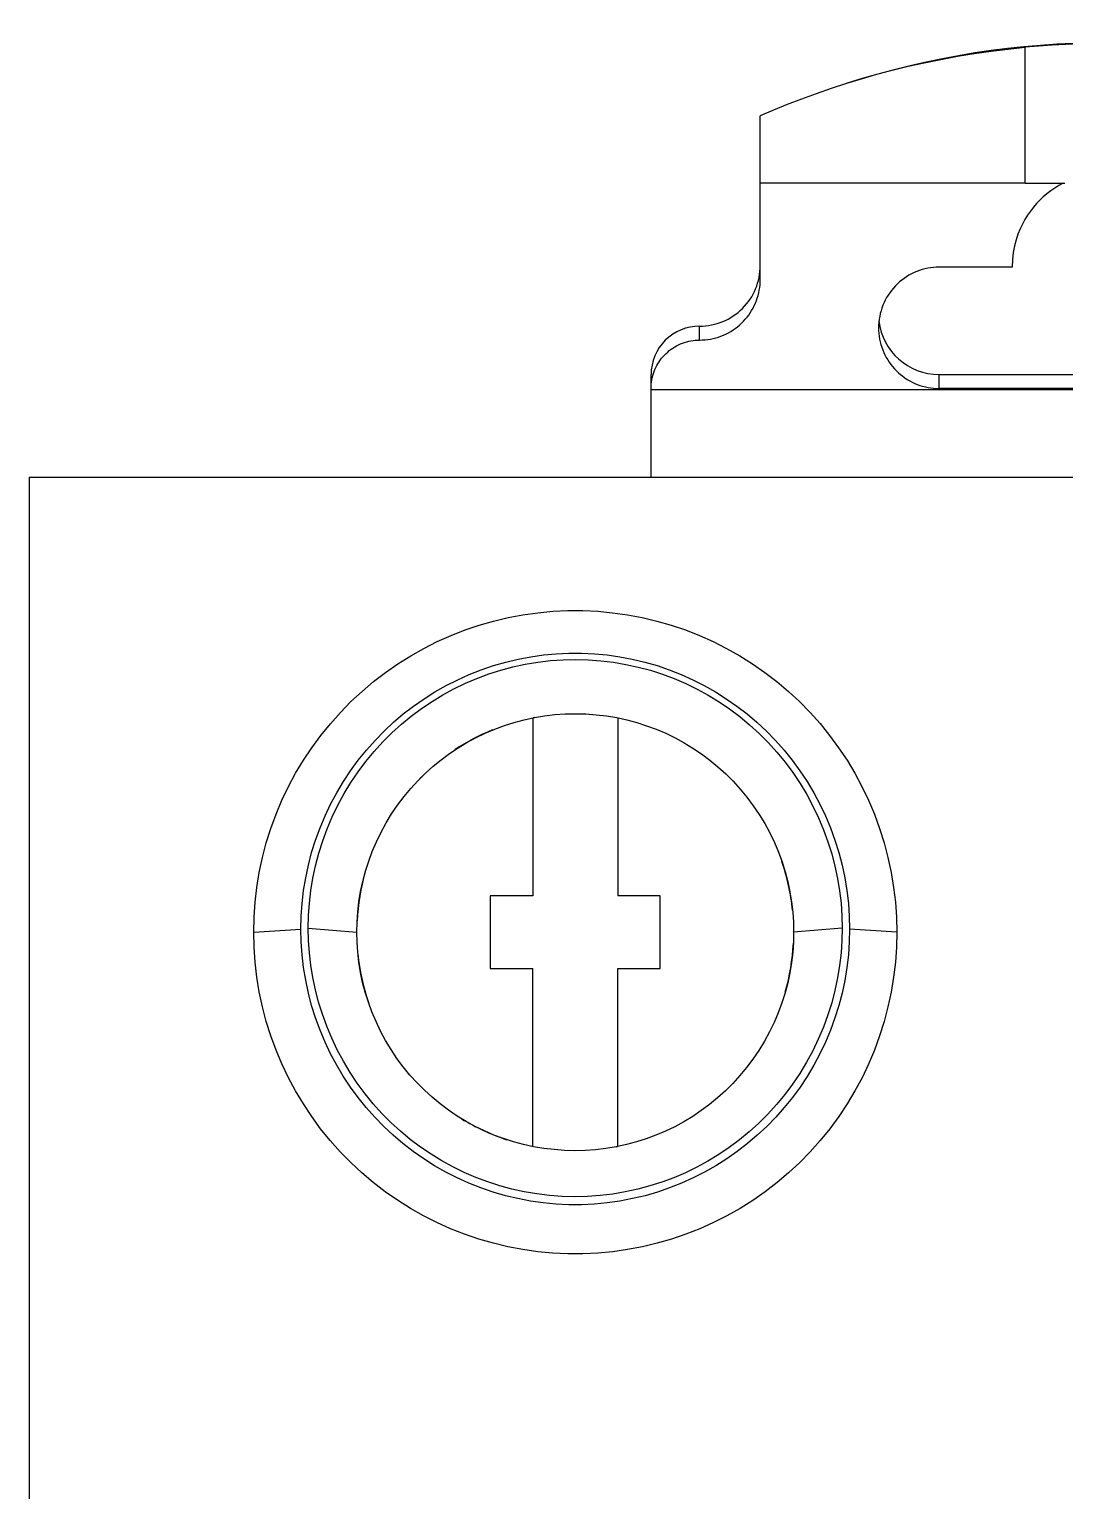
# Model space of a CAD drawing. Header units: millimetres. Extents: x 3609 to 5941, y 2453 to 3731.
# Drawn here: x 5645.83 to 5662.18, y 3415.87 to 3438.94 of the extents above; entities that cross this region are included whole.
import ezdxf

# ---------------------------------------------------------------- set-up
doc = ezdxf.new("R2010")
doc.units = ezdxf.units.MM

msp = doc.modelspace()

# ---------------------------------------------------------------- linework, layer by layer
for p, q in [((5660.751, 3438.547), (5660.486, 3438.504)), ((5661.018, 3438.586), (5660.751, 3438.547)), ((5661.286, 3438.619), (5661.018, 3438.586)), ((5661.556, 3438.646), (5661.286, 3438.619)), ((5661.981, 3438.685), (5661.556, 3438.651)), ((5661.556, 3438.651), (5661.556, 3438.647)), ((5661.556, 3436.508), (5661.556, 3438.647)), ((5662.407, 3438.705), (5661.981, 3438.685)), ((5659.457, 3438.285), (5659.211, 3438.22)), ((5659.708, 3438.346), (5659.457, 3438.285)), ((5659.963, 3438.403), (5659.708, 3438.346)), ((5660.223, 3438.456), (5659.963, 3438.403)), ((5660.486, 3438.504), (5660.223, 3438.456)), ((5658.735, 3438.08), (5658.492, 3438.001)), ((5658.97, 3438.151), (5658.735, 3438.08)), ((5659.211, 3438.22), (5658.97, 3438.151)), ((5658.026, 3437.835), (5657.802, 3437.748)), ((5658.256, 3437.919), (5658.026, 3437.835)), ((5658.492, 3438.001), (5658.256, 3437.919)), ((5657.585, 3437.659), (5657.375, 3437.569)), ((5657.802, 3437.748), (5657.585, 3437.659)), ((5657.375, 3436.508), (5657.375, 3437.569)), ((5657.375, 3434.991), (5657.375, 3436.508)), ((5657.565, 3436.508), (5657.375, 3436.508)), ((5657.758, 3436.508), (5657.565, 3436.508)), ((5657.955, 3436.508), (5657.758, 3436.508)), ((5658.156, 3436.508), (5657.955, 3436.508)), ((5658.36, 3436.508), (5658.156, 3436.508)), ((5658.567, 3436.508), (5658.36, 3436.508)), ((5658.778, 3436.508), (5658.567, 3436.508)), ((5658.992, 3436.508), (5658.778, 3436.508)), ((5659.209, 3436.508), (5658.992, 3436.508)), ((5659.429, 3436.508), (5659.209, 3436.508)), ((5659.652, 3436.508), (5659.429, 3436.508)), ((5659.878, 3436.508), (5659.652, 3436.508)), ((5660.107, 3436.508), (5659.878, 3436.508)), ((5660.34, 3436.508), (5660.107, 3436.508)), ((5660.576, 3436.508), (5660.34, 3436.508)), ((5660.816, 3436.508), (5660.576, 3436.508)), ((5661.059, 3436.508), (5660.816, 3436.508)), ((5661.305, 3436.508), (5661.059, 3436.508)), ((5661.556, 3436.508), (5661.305, 3436.508)), ((5661.556, 3436.508), (5662.182, 3436.508)), ((5662.088, 3436.471), (5662.023, 3436.431)), ((5662.155, 3436.508), (5662.088, 3436.471)), ((5661.788, 3436.24), (5661.736, 3436.185)), ((5661.843, 3436.292), (5661.788, 3436.24)), ((5661.901, 3436.341), (5661.843, 3436.292)), ((5661.961, 3436.388), (5661.901, 3436.341)), ((5662.023, 3436.431), (5661.961, 3436.388)), ((5661.595, 3436.003), (5661.553, 3435.935)), ((5661.64, 3436.068), (5661.595, 3436.003)), ((5661.687, 3436.128), (5661.64, 3436.068)), ((5661.736, 3436.185), (5661.687, 3436.128)), ((5661.476, 3435.785), (5661.443, 3435.702)), ((5661.513, 3435.863), (5661.476, 3435.785)), ((5661.553, 3435.935), (5661.513, 3435.863)), ((5661.387, 3435.517), (5661.367, 3435.413)), ((5661.413, 3435.613), (5661.387, 3435.517)), ((5661.443, 3435.702), (5661.413, 3435.613)), ((5661.354, 3435.301), (5661.349, 3435.182)), ((5661.367, 3435.413), (5661.354, 3435.301)), ((5659.721, 3435.054), (5659.682, 3435.03)), ((5659.761, 3435.076), (5659.721, 3435.054)), ((5659.802, 3435.096), (5659.761, 3435.076)), ((5659.844, 3435.114), (5659.802, 3435.096)), ((5659.887, 3435.13), (5659.844, 3435.114)), ((5659.93, 3435.144), (5659.887, 3435.13)), ((5659.974, 3435.155), (5659.93, 3435.144)), ((5660.019, 3435.165), (5659.974, 3435.155)), ((5660.064, 3435.173), (5660.019, 3435.165)), ((5660.109, 3435.178), (5660.064, 3435.173)), ((5660.154, 3435.181), (5660.109, 3435.178)), ((5660.2, 3435.182), (5660.154, 3435.181)), ((5661.349, 3435.182), (5660.2, 3435.182)), ((5657.351, 3434.777), (5657.359, 3434.819)), ((5657.359, 3434.819), (5657.366, 3434.862)), ((5657.366, 3434.862), (5657.371, 3434.905)), ((5657.371, 3434.905), (5657.374, 3434.948)), ((5657.374, 3434.948), (5657.375, 3434.991)), ((5659.476, 3434.851), (5659.447, 3434.816)), ((5659.507, 3434.885), (5659.476, 3434.851)), ((5659.539, 3434.917), (5659.507, 3434.885)), ((5659.573, 3434.948), (5659.539, 3434.917)), ((5659.608, 3434.977), (5659.573, 3434.948)), ((5659.644, 3435.004), (5659.608, 3434.977)), ((5659.682, 3435.03), (5659.644, 3435.004)), ((5657.28, 3434.575), (5657.298, 3434.614)), ((5657.298, 3434.614), (5657.314, 3434.654)), ((5657.314, 3434.654), (5657.328, 3434.694)), ((5657.328, 3434.694), (5657.34, 3434.735)), ((5657.34, 3434.735), (5657.351, 3434.777)), ((5659.329, 3434.622), (5659.311, 3434.58)), ((5659.349, 3434.663), (5659.329, 3434.622)), ((5659.37, 3434.703), (5659.349, 3434.663)), ((5659.394, 3434.742), (5659.37, 3434.703)), ((5659.42, 3434.779), (5659.394, 3434.742)), ((5659.447, 3434.816), (5659.42, 3434.779)), ((5657.109, 3434.328), (5657.138, 3434.36)), ((5657.138, 3434.36), (5657.166, 3434.393)), ((5657.166, 3434.393), (5657.192, 3434.427)), ((5657.192, 3434.427), (5657.216, 3434.463)), ((5657.216, 3434.463), (5657.239, 3434.499)), ((5657.239, 3434.499), (5657.261, 3434.536)), ((5657.261, 3434.536), (5657.28, 3434.575)), ((5659.252, 3434.36), (5659.247, 3434.314)), ((5659.26, 3434.405), (5659.252, 3434.36)), ((5659.269, 3434.45), (5659.26, 3434.405)), ((5659.281, 3434.494), (5659.269, 3434.45)), ((5659.295, 3434.537), (5659.281, 3434.494)), ((5659.311, 3434.58), (5659.295, 3434.537)), ((5656.417, 3434.032), (5656.417, 3434.252)), ((5656.833, 3434.127), (5656.871, 3434.147)), ((5656.871, 3434.147), (5656.908, 3434.168)), ((5656.908, 3434.168), (5656.945, 3434.191)), ((5656.945, 3434.191), (5656.98, 3434.215)), ((5656.98, 3434.215), (5657.014, 3434.241)), ((5657.014, 3434.241), (5657.047, 3434.269)), ((5657.047, 3434.269), (5657.079, 3434.298)), ((5657.079, 3434.298), (5657.109, 3434.328)), ((5659.243, 3434.269), (5659.242, 3434.224)), ((5659.242, 3434.224), (5659.243, 3434.18)), ((5659.247, 3434.314), (5659.243, 3434.269)), ((5659.243, 3434.18), (5659.246, 3434.136)), ((5659.246, 3434.136), (5659.251, 3434.092)), ((5655.967, 3433.886), (5655.995, 3433.906)), ((5655.995, 3433.906), (5656.024, 3433.924)), ((5656.024, 3433.924), (5656.054, 3433.941)), ((5656.054, 3433.941), (5656.085, 3433.956)), ((5656.085, 3433.956), (5656.116, 3433.971)), ((5656.116, 3433.971), (5656.148, 3433.983)), ((5656.148, 3433.983), (5656.18, 3433.995)), ((5656.18, 3433.995), (5656.213, 3434.005)), ((5656.213, 3434.005), (5656.247, 3434.013)), ((5656.247, 3434.013), (5656.28, 3434.02)), ((5656.28, 3434.02), (5656.314, 3434.025)), ((5656.314, 3434.025), (5656.348, 3434.029)), ((5656.348, 3434.029), (5656.383, 3434.031)), ((5656.383, 3434.031), (5656.417, 3434.032)), ((5656.417, 3434.032), (5656.46, 3434.033)), ((5656.46, 3434.033), (5656.503, 3434.036)), ((5656.503, 3434.036), (5656.546, 3434.041)), ((5656.546, 3434.041), (5656.588, 3434.048)), ((5656.588, 3434.048), (5656.63, 3434.056)), ((5656.63, 3434.056), (5656.672, 3434.067)), ((5656.672, 3434.067), (5656.713, 3434.079)), ((5656.713, 3434.079), (5656.754, 3434.093)), ((5656.754, 3434.093), (5656.794, 3434.109)), ((5656.794, 3434.109), (5656.833, 3434.127)), ((5659.251, 3434.092), (5659.259, 3434.048)), ((5659.259, 3434.048), (5659.268, 3434.004)), ((5659.268, 3434.004), (5659.279, 3433.962)), ((5659.279, 3433.962), (5659.292, 3433.919)), ((5659.292, 3433.919), (5659.307, 3433.878)), ((5655.759, 3433.659), (5655.778, 3433.688)), ((5655.778, 3433.688), (5655.797, 3433.717)), ((5655.797, 3433.717), (5655.818, 3433.744)), ((5655.818, 3433.744), (5655.84, 3433.77)), ((5655.84, 3433.77), (5655.863, 3433.796)), ((5655.863, 3433.796), (5655.888, 3433.82)), ((5655.888, 3433.82), (5655.913, 3433.843)), ((5655.913, 3433.843), (5655.939, 3433.865)), ((5655.939, 3433.865), (5655.967, 3433.886)), ((5659.307, 3433.878), (5659.324, 3433.837)), ((5659.324, 3433.837), (5659.343, 3433.797)), ((5659.343, 3433.797), (5659.363, 3433.758)), ((5659.363, 3433.758), (5659.386, 3433.72)), ((5659.386, 3433.72), (5659.41, 3433.683)), ((5659.41, 3433.683), (5659.436, 3433.647)), ((5655.651, 3433.267), (5655.651, 3433.488)), ((5655.663, 3433.404), (5655.67, 3433.437)), ((5655.67, 3433.437), (5655.679, 3433.471)), ((5655.679, 3433.471), (5655.688, 3433.503)), ((5655.688, 3433.503), (5655.7, 3433.536)), ((5655.7, 3433.536), (5655.713, 3433.568)), ((5655.713, 3433.568), (5655.727, 3433.599)), ((5655.727, 3433.599), (5655.742, 3433.63)), ((5655.742, 3433.63), (5655.759, 3433.659)), ((5659.436, 3433.647), (5659.463, 3433.612)), ((5659.463, 3433.612), (5659.492, 3433.579)), ((5659.492, 3433.579), (5659.523, 3433.547)), ((5659.523, 3433.547), (5659.555, 3433.517)), ((5659.555, 3433.517), (5659.588, 3433.488)), ((5659.588, 3433.488), (5659.623, 3433.46)), ((5659.623, 3433.46), (5659.659, 3433.434)), ((5660.2, 3433.267), (5660.2, 3433.488)), ((5660.2, 3433.488), (5665.467, 3433.488)), ((5655.651, 3433.267), (5655.652, 3433.301)), ((5655.651, 3433.252), (5655.651, 3433.267)), ((5655.651, 3433.252), (5670.017, 3433.252)), ((5655.651, 3431.871), (5655.651, 3433.252)), ((5655.652, 3433.301), (5655.654, 3433.336)), ((5655.654, 3433.336), (5655.658, 3433.37)), ((5655.658, 3433.37), (5655.663, 3433.404)), ((5659.659, 3433.434), (5659.696, 3433.41)), ((5659.696, 3433.41), (5659.734, 3433.388)), ((5659.734, 3433.388), (5659.773, 3433.367)), ((5659.773, 3433.367), (5659.813, 3433.349)), ((5659.813, 3433.349), (5659.854, 3433.332)), ((5659.854, 3433.332), (5659.896, 3433.317)), ((5659.896, 3433.317), (5659.938, 3433.304)), ((5659.938, 3433.304), (5659.981, 3433.293)), ((5659.981, 3433.293), (5660.024, 3433.283)), ((5660.024, 3433.283), (5660.068, 3433.276)), ((5660.068, 3433.276), (5660.112, 3433.271)), ((5660.112, 3433.271), (5660.156, 3433.268)), ((5660.156, 3433.268), (5660.2, 3433.267)), ((5665.467, 3433.267), (5660.2, 3433.267)), ((5645.834, 3431.871), (5680.12, 3431.871)), ((5645.834, 3431.871), (5645.834, 3413.771)), ((5653.863, 3429.73), (5654.099, 3429.752)), ((5654.099, 3429.752), (5654.335, 3429.763)), ((5654.335, 3429.763), (5654.572, 3429.763)), ((5654.572, 3429.763), (5654.808, 3429.752)), ((5654.808, 3429.752), (5655.044, 3429.73)), ((5652.714, 3429.457), (5652.938, 3429.533)), ((5652.938, 3429.533), (5653.166, 3429.598)), ((5653.166, 3429.598), (5653.396, 3429.653)), ((5653.396, 3429.653), (5653.629, 3429.697)), ((5653.629, 3429.697), (5653.863, 3429.73)), ((5655.044, 3429.73), (5655.278, 3429.697)), ((5655.278, 3429.697), (5655.511, 3429.653)), ((5655.511, 3429.653), (5655.741, 3429.598)), ((5655.741, 3429.598), (5655.969, 3429.533)), ((5655.969, 3429.533), (5656.194, 3429.457)), ((5652.276, 3429.273), (5652.493, 3429.37)), ((5652.493, 3429.37), (5652.714, 3429.457)), ((5656.194, 3429.457), (5656.414, 3429.37)), ((5656.414, 3429.37), (5656.631, 3429.274)), ((5651.857, 3429.05), (5652.064, 3429.167)), ((5652.064, 3429.167), (5652.276, 3429.273)), ((5653.751, 3429.036), (5653.951, 3429.064)), ((5653.951, 3429.064), (5654.151, 3429.083)), ((5654.151, 3429.083), (5654.353, 3429.092)), ((5654.353, 3429.092), (5654.554, 3429.092)), ((5654.554, 3429.092), (5654.756, 3429.083)), ((5654.756, 3429.083), (5654.957, 3429.064)), ((5654.957, 3429.064), (5655.156, 3429.036)), ((5656.631, 3429.274), (5656.843, 3429.167)), ((5656.843, 3429.167), (5657.05, 3429.05)), ((5651.46, 3428.788), (5651.656, 3428.923)), ((5651.656, 3428.923), (5651.857, 3429.05)), ((5652.782, 3428.756), (5652.971, 3428.83)), ((5652.971, 3428.83), (5653.162, 3428.895)), ((5653.089, 3428.764), (5653.279, 3428.824)), ((5653.162, 3428.895), (5653.356, 3428.951)), ((5653.279, 3428.824), (5653.471, 3428.875)), ((5653.356, 3428.951), (5653.553, 3428.998)), ((5653.471, 3428.875), (5653.666, 3428.917)), ((5653.553, 3428.998), (5653.751, 3429.036)), ((5653.666, 3428.917), (5653.863, 3428.95)), ((5653.863, 3428.95), (5654.061, 3428.974)), ((5654.061, 3428.974), (5654.261, 3428.988)), ((5654.261, 3428.988), (5654.461, 3428.992)), ((5654.461, 3428.992), (5654.66, 3428.987)), ((5654.66, 3428.987), (5654.859, 3428.972)), ((5654.859, 3428.972), (5655.057, 3428.948)), ((5655.057, 3428.948), (5655.254, 3428.915)), ((5655.156, 3429.036), (5655.355, 3428.998)), ((5655.254, 3428.915), (5655.448, 3428.872)), ((5655.355, 3428.998), (5655.551, 3428.951)), ((5655.448, 3428.872), (5655.641, 3428.821)), ((5655.551, 3428.951), (5655.745, 3428.895)), ((5655.745, 3428.895), (5655.937, 3428.83)), ((5655.937, 3428.83), (5656.125, 3428.756)), ((5657.05, 3429.05), (5657.252, 3428.924)), ((5657.252, 3428.924), (5657.447, 3428.788)), ((5651.089, 3428.489), (5651.271, 3428.643)), ((5651.271, 3428.643), (5651.46, 3428.788)), ((5652.417, 3428.581), (5652.598, 3428.673)), ((5652.539, 3428.53), (5652.719, 3428.616)), ((5652.598, 3428.673), (5652.782, 3428.756)), ((5652.719, 3428.616), (5652.902, 3428.694)), ((5652.902, 3428.694), (5653.089, 3428.764)), ((5655.641, 3428.821), (5655.83, 3428.76)), ((5655.83, 3428.76), (5656.016, 3428.69)), ((5656.016, 3428.69), (5656.199, 3428.611)), ((5656.125, 3428.756), (5656.31, 3428.673)), ((5656.199, 3428.611), (5656.379, 3428.524)), ((5656.31, 3428.673), (5656.491, 3428.581)), ((5657.447, 3428.788), (5657.636, 3428.643)), ((5657.636, 3428.643), (5657.818, 3428.489)), ((5650.914, 3428.327), (5651.089, 3428.489)), ((5651.902, 3428.256), (5652.068, 3428.373)), ((5652.068, 3428.373), (5652.24, 3428.481)), ((5652.193, 3428.331), (5652.364, 3428.434)), ((5652.24, 3428.481), (5652.417, 3428.581)), ((5652.364, 3428.434), (5652.539, 3428.53)), ((5656.379, 3428.524), (5656.554, 3428.428)), ((5656.491, 3428.581), (5656.667, 3428.481)), ((5656.554, 3428.428), (5656.724, 3428.324)), ((5656.667, 3428.481), (5656.839, 3428.373)), ((5656.839, 3428.373), (5657.006, 3428.256)), ((5657.818, 3428.489), (5657.993, 3428.327)), ((5650.588, 3427.978), (5650.747, 3428.156)), ((5650.747, 3428.156), (5650.914, 3428.327)), ((5651.585, 3428), (5651.74, 3428.132)), ((5651.74, 3428.132), (5651.902, 3428.256)), ((5651.866, 3428.099), (5652.027, 3428.219)), ((5652.027, 3428.219), (5652.193, 3428.331)), ((5654.133, 3428.121), (5654.296, 3428.133)), ((5654.296, 3428.133), (5654.459, 3428.136)), ((5654.459, 3428.136), (5654.623, 3428.132)), ((5654.623, 3428.132), (5654.786, 3428.12)), ((5656.724, 3428.324), (5656.891, 3428.211)), ((5656.891, 3428.211), (5657.052, 3428.091)), ((5657.006, 3428.256), (5657.167, 3428.132)), ((5657.167, 3428.132), (5657.323, 3428)), ((5657.993, 3428.327), (5658.16, 3428.157)), ((5658.16, 3428.157), (5658.319, 3427.979)), ((5650.438, 3427.793), (5650.588, 3427.978)), ((5651.436, 3427.861), (5651.585, 3428)), ((5651.561, 3427.835), (5651.711, 3427.971)), ((5651.711, 3427.971), (5651.866, 3428.099)), ((5653.184, 3427.894), (5653.337, 3427.95)), ((5653.337, 3427.95), (5653.492, 3427.999)), ((5653.492, 3427.999), (5653.65, 3428.041)), ((5653.65, 3428.041), (5653.809, 3428.076)), ((5653.783, 3428.07), (5653.783, 3425.263)), ((5653.809, 3428.076), (5653.97, 3428.102)), ((5653.97, 3428.102), (5654.133, 3428.121)), ((5654.786, 3428.12), (5654.948, 3428.101)), ((5654.948, 3428.101), (5655.108, 3428.074)), ((5655.108, 3428.074), (5655.268, 3428.039)), ((5655.124, 3428.07), (5655.124, 3425.263)), ((5655.268, 3428.039), (5655.425, 3427.997)), ((5655.425, 3427.997), (5655.58, 3427.947)), ((5655.58, 3427.947), (5655.732, 3427.89)), ((5657.052, 3428.091), (5657.207, 3427.962)), ((5657.207, 3427.962), (5657.357, 3427.825)), ((5657.323, 3428), (5657.472, 3427.861)), ((5658.319, 3427.979), (5658.47, 3427.793)), ((5650.296, 3427.6), (5650.438, 3427.793)), ((5651.157, 3427.562), (5651.293, 3427.714)), ((5651.28, 3427.542), (5651.417, 3427.692)), ((5651.293, 3427.714), (5651.436, 3427.861)), ((5651.417, 3427.692), (5651.561, 3427.835)), ((5652.604, 3427.598), (5652.744, 3427.683)), ((5652.744, 3427.683), (5652.888, 3427.76)), ((5652.888, 3427.76), (5653.034, 3427.831)), ((5653.034, 3427.831), (5653.184, 3427.894)), ((5655.732, 3427.89), (5655.882, 3427.827)), ((5655.882, 3427.827), (5656.029, 3427.756)), ((5656.029, 3427.756), (5656.172, 3427.678)), ((5656.172, 3427.678), (5656.312, 3427.593)), ((5657.357, 3427.825), (5657.501, 3427.681)), ((5657.472, 3427.861), (5657.614, 3427.715)), ((5657.501, 3427.681), (5657.638, 3427.53)), ((5657.614, 3427.715), (5657.75, 3427.562)), ((5658.47, 3427.793), (5658.611, 3427.6)), ((5650.164, 3427.401), (5650.296, 3427.6)), ((5651.029, 3427.402), (5651.157, 3427.562)), ((5651.15, 3427.384), (5651.28, 3427.542)), ((5652.337, 3427.41), (5652.468, 3427.507)), ((5652.468, 3427.507), (5652.604, 3427.598)), ((5656.312, 3427.593), (5656.448, 3427.501)), ((5656.448, 3427.501), (5656.579, 3427.403)), ((5657.638, 3427.53), (5657.768, 3427.372)), ((5657.75, 3427.562), (5657.879, 3427.403)), ((5658.611, 3427.6), (5658.744, 3427.401)), ((5650.04, 3427.196), (5650.164, 3427.401)), ((5650.794, 3427.066), (5650.908, 3427.237)), ((5650.908, 3427.237), (5651.029, 3427.402)), ((5650.912, 3427.05), (5651.027, 3427.22)), ((5651.027, 3427.22), (5651.15, 3427.384)), ((5652.087, 3427.195), (5652.209, 3427.306)), ((5652.209, 3427.306), (5652.337, 3427.41)), ((5656.579, 3427.403), (5656.707, 3427.298)), ((5656.707, 3427.298), (5656.829, 3427.187)), ((5657.768, 3427.372), (5657.89, 3427.207)), ((5657.879, 3427.403), (5658, 3427.237)), ((5658, 3427.237), (5658.113, 3427.067)), ((5658.744, 3427.401), (5658.867, 3427.196)), ((5649.824, 3426.77), (5649.927, 3426.985)), ((5649.927, 3426.985), (5650.04, 3427.196)), ((5650.689, 3426.89), (5650.794, 3427.066)), ((5650.805, 3426.875), (5650.912, 3427.05)), ((5651.857, 3426.956), (5651.969, 3427.079)), ((5651.969, 3427.079), (5652.087, 3427.195)), ((5656.829, 3427.187), (5656.947, 3427.07)), ((5656.947, 3427.07), (5657.059, 3426.947)), ((5657.89, 3427.207), (5658.004, 3427.036)), ((5658.004, 3427.036), (5658.11, 3426.86)), ((5658.113, 3427.067), (5658.218, 3426.89)), ((5658.867, 3427.196), (5658.98, 3426.986)), ((5658.98, 3426.986), (5659.083, 3426.77)), ((5649.731, 3426.549), (5649.824, 3426.77)), ((5650.593, 3426.709), (5650.689, 3426.89)), ((5650.707, 3426.694), (5650.805, 3426.875)), ((5651.65, 3426.695), (5651.751, 3426.828)), ((5651.751, 3426.828), (5651.857, 3426.956)), ((5657.059, 3426.947), (5657.165, 3426.818)), ((5657.165, 3426.818), (5657.265, 3426.684)), ((5658.11, 3426.86), (5658.207, 3426.679)), ((5658.218, 3426.89), (5658.315, 3426.71)), ((5659.083, 3426.77), (5659.176, 3426.55)), ((5649.649, 3426.325), (5649.731, 3426.549)), ((5650.425, 3426.335), (5650.504, 3426.524)), ((5650.504, 3426.524), (5650.593, 3426.709)), ((5650.618, 3426.509), (5650.707, 3426.694)), ((5651.469, 3426.414), (5651.556, 3426.557)), ((5651.556, 3426.557), (5651.65, 3426.695)), ((5657.265, 3426.684), (5657.359, 3426.546)), ((5657.359, 3426.546), (5657.445, 3426.402)), ((5658.207, 3426.679), (5658.296, 3426.494)), ((5658.315, 3426.71), (5658.403, 3426.524)), ((5658.403, 3426.524), (5658.482, 3426.335)), ((5659.176, 3426.55), (5659.259, 3426.325)), ((5649.577, 3426.096), (5649.649, 3426.325)), ((5650.355, 3426.142), (5650.425, 3426.335)), ((5650.468, 3426.128), (5650.538, 3426.32)), ((5650.538, 3426.32), (5650.618, 3426.509)), ((5651.389, 3426.267), (5651.469, 3426.414)), ((5657.445, 3426.402), (5657.525, 3426.255)), ((5658.296, 3426.494), (5658.375, 3426.306)), ((5658.375, 3426.306), (5658.444, 3426.116)), ((5658.482, 3426.335), (5658.553, 3426.143)), ((5659.259, 3426.325), (5659.33, 3426.097)), ((5649.516, 3425.865), (5649.577, 3426.096)), ((5650.293, 3425.946), (5650.355, 3426.142)), ((5650.407, 3425.934), (5650.468, 3426.128)), ((5651.25, 3425.963), (5651.316, 3426.116)), ((5651.316, 3426.116), (5651.389, 3426.267)), ((5657.525, 3426.255), (5657.597, 3426.105)), ((5657.597, 3426.105), (5657.662, 3425.952)), ((5658.444, 3426.116), (5658.504, 3425.923)), ((5658.553, 3426.143), (5658.614, 3425.947)), ((5659.33, 3426.097), (5659.391, 3425.865)), ((5649.466, 3425.631), (5649.516, 3425.865)), ((5650.241, 3425.748), (5650.293, 3425.946)), ((5650.355, 3425.738), (5650.407, 3425.934)), ((5651.193, 3425.807), (5651.25, 3425.963)), ((5657.662, 3425.952), (5657.719, 3425.797)), ((5658.504, 3425.923), (5658.554, 3425.73)), ((5658.614, 3425.947), (5658.666, 3425.748)), ((5659.391, 3425.865), (5659.441, 3425.631)), ((5649.427, 3425.396), (5649.466, 3425.631)), ((5650.199, 3425.547), (5650.241, 3425.748)), ((5650.313, 3425.542), (5650.355, 3425.738)), ((5651.1, 3425.49), (5651.143, 3425.649)), ((5651.143, 3425.649), (5651.193, 3425.807)), ((5657.719, 3425.797), (5657.768, 3425.64)), ((5657.768, 3425.64), (5657.809, 3425.483)), ((5658.554, 3425.73), (5658.595, 3425.535)), ((5658.666, 3425.748), (5658.709, 3425.547)), ((5659.441, 3425.631), (5659.48, 3425.396)), ((5649.4, 3425.16), (5649.427, 3425.396)), ((5650.166, 3425.345), (5650.199, 3425.547)), ((5650.281, 3425.345), (5650.313, 3425.542)), ((5651.066, 3425.33), (5651.1, 3425.49)), ((5657.809, 3425.483), (5657.842, 3425.325)), ((5658.595, 3425.535), (5658.627, 3425.34)), ((5658.709, 3425.547), (5658.742, 3425.345)), ((5659.48, 3425.396), (5659.508, 3425.16)), ((5649.383, 3424.924), (5649.4, 3425.16)), ((5650.128, 3424.94), (5650.142, 3425.143)), ((5650.142, 3425.143), (5650.166, 3425.345)), ((5650.244, 3424.95), (5650.258, 3425.147)), ((5650.258, 3425.147), (5650.281, 3425.345)), ((5651.021, 3425.009), (5651.04, 3425.169)), ((5651.04, 3425.169), (5651.066, 3425.33)), ((5653.113, 3425.263), (5653.113, 3424.114)), ((5653.783, 3425.263), (5653.113, 3425.263)), ((5655.795, 3425.263), (5655.124, 3425.263)), ((5655.795, 3424.114), (5655.795, 3425.263)), ((5657.842, 3425.325), (5657.868, 3425.166)), ((5657.868, 3425.166), (5657.887, 3425.007)), ((5658.627, 3425.34), (5658.65, 3425.145)), ((5658.65, 3425.145), (5658.663, 3424.949)), ((5658.742, 3425.345), (5658.766, 3425.143)), ((5658.766, 3425.143), (5658.78, 3424.94)), ((5659.508, 3425.16), (5659.524, 3424.924)), ((5649.378, 3424.689), (5649.383, 3424.924)), ((5650.123, 3424.738), (5650.128, 3424.94)), ((5650.24, 3424.753), (5650.244, 3424.95)), ((5651.01, 3424.848), (5651.021, 3425.009)), ((5657.887, 3425.007), (5657.898, 3424.848)), ((5658.663, 3424.949), (5658.667, 3424.753)), ((5658.78, 3424.94), (5658.784, 3424.738)), ((5659.524, 3424.924), (5659.53, 3424.689)), ((5649.378, 3424.689), (5650.123, 3424.738)), ((5649.383, 3424.452), (5649.378, 3424.689)), ((5650.128, 3424.536), (5650.123, 3424.738)), ((5650.244, 3424.559), (5650.24, 3424.753)), ((5650.24, 3424.753), (5651.006, 3424.689)), ((5651.006, 3424.689), (5651.01, 3424.848)), ((5651.01, 3424.53), (5651.006, 3424.689)), ((5657.898, 3424.848), (5657.902, 3424.689)), ((5657.902, 3424.689), (5657.898, 3424.529)), ((5658.668, 3424.753), (5657.901, 3424.689)), ((5658.668, 3424.753), (5658.663, 3424.557)), ((5658.784, 3424.738), (5658.78, 3424.536)), ((5659.53, 3424.689), (5658.784, 3424.738)), ((5659.53, 3424.689), (5659.524, 3424.452)), ((5649.4, 3424.216), (5649.383, 3424.452)), ((5650.142, 3424.333), (5650.128, 3424.536)), ((5650.258, 3424.364), (5650.244, 3424.559)), ((5651.021, 3424.372), (5651.01, 3424.53)), ((5657.898, 3424.529), (5657.887, 3424.369)), ((5658.663, 3424.557), (5658.65, 3424.361)), ((5658.78, 3424.536), (5658.766, 3424.333)), ((5659.524, 3424.452), (5659.508, 3424.216)), ((5649.428, 3423.98), (5649.4, 3424.216)), ((5650.166, 3424.13), (5650.142, 3424.333)), ((5650.28, 3424.169), (5650.258, 3424.364)), ((5651.039, 3424.213), (5651.021, 3424.372)), ((5651.065, 3424.055), (5651.039, 3424.213)), ((5657.887, 3424.369), (5657.868, 3424.209)), ((5658.65, 3424.361), (5658.627, 3424.164)), ((5658.766, 3424.333), (5658.742, 3424.13)), ((5659.508, 3424.216), (5659.48, 3423.98)), ((5650.199, 3423.929), (5650.166, 3424.13)), ((5650.312, 3423.974), (5650.28, 3424.169)), ((5651.098, 3423.897), (5651.065, 3424.055)), ((5653.113, 3424.114), (5653.783, 3424.114)), ((5653.783, 3421.307), (5653.783, 3424.114)), ((5655.124, 3421.307), (5655.124, 3424.114)), ((5655.124, 3424.114), (5655.795, 3424.114)), ((5657.842, 3424.049), (5657.808, 3423.89)), ((5657.868, 3424.209), (5657.842, 3424.049)), ((5658.627, 3424.164), (5658.595, 3423.967)), ((5658.742, 3424.13), (5658.709, 3423.928)), ((5649.466, 3423.745), (5649.428, 3423.98)), ((5650.241, 3423.729), (5650.199, 3423.929)), ((5650.352, 3423.78), (5650.312, 3423.974)), ((5650.402, 3423.587), (5650.352, 3423.78)), ((5651.139, 3423.74), (5651.098, 3423.897)), ((5657.808, 3423.89), (5657.766, 3423.731)), ((5658.553, 3423.771), (5658.502, 3423.576)), ((5658.595, 3423.967), (5658.553, 3423.771)), ((5658.709, 3423.928), (5658.666, 3423.728)), ((5659.48, 3423.98), (5659.441, 3423.744)), ((5649.516, 3423.511), (5649.466, 3423.745)), ((5650.293, 3423.531), (5650.241, 3423.729)), ((5650.354, 3423.335), (5650.293, 3423.531)), ((5650.462, 3423.396), (5650.402, 3423.587)), ((5651.188, 3423.584), (5651.139, 3423.74)), ((5651.244, 3423.43), (5651.188, 3423.584)), ((5657.716, 3423.574), (5657.659, 3423.418)), ((5657.766, 3423.731), (5657.716, 3423.574)), ((5658.502, 3423.576), (5658.441, 3423.382)), ((5658.614, 3423.53), (5658.553, 3423.335)), ((5658.666, 3423.728), (5658.614, 3423.53)), ((5659.441, 3423.744), (5659.391, 3423.511)), ((5649.577, 3423.281), (5649.516, 3423.511)), ((5650.425, 3423.143), (5650.354, 3423.335)), ((5650.531, 3423.205), (5650.462, 3423.396)), ((5651.309, 3423.277), (5651.244, 3423.43)), ((5657.659, 3423.418), (5657.594, 3423.264)), ((5658.441, 3423.382), (5658.371, 3423.191)), ((5658.553, 3423.335), (5658.483, 3423.143)), ((5659.391, 3423.511), (5659.33, 3423.28)), ((5649.649, 3423.053), (5649.577, 3423.281)), ((5650.504, 3422.955), (5650.425, 3423.143)), ((5650.61, 3423.017), (5650.531, 3423.205)), ((5651.38, 3423.126), (5651.309, 3423.277)), ((5651.46, 3422.979), (5651.38, 3423.126)), ((5657.521, 3423.114), (5657.441, 3422.967)), ((5657.594, 3423.264), (5657.521, 3423.114)), ((5658.371, 3423.191), (5658.291, 3423.002)), ((5658.483, 3423.143), (5658.404, 3422.954)), ((5659.33, 3423.28), (5659.259, 3423.052)), ((5649.731, 3422.829), (5649.649, 3423.053)), ((5649.824, 3422.609), (5649.731, 3422.829)), ((5650.591, 3422.77), (5650.504, 3422.955)), ((5650.698, 3422.833), (5650.61, 3423.017)), ((5650.794, 3422.652), (5650.698, 3422.833)), ((5651.546, 3422.836), (5651.46, 3422.979)), ((5651.639, 3422.697), (5651.546, 3422.836)), ((5657.441, 3422.967), (5657.354, 3422.824)), ((5658.291, 3423.002), (5658.203, 3422.817)), ((5658.404, 3422.954), (5658.316, 3422.77)), ((5659.176, 3422.828), (5659.084, 3422.608)), ((5659.259, 3423.052), (5659.176, 3422.828)), ((5649.926, 3422.393), (5649.824, 3422.609)), ((5650.688, 3422.59), (5650.591, 3422.77)), ((5650.9, 3422.476), (5650.794, 3422.652)), ((5651.739, 3422.563), (5651.639, 3422.697)), ((5657.26, 3422.686), (5657.16, 3422.553)), ((5657.354, 3422.824), (5657.26, 3422.686)), ((5658.105, 3422.637), (5657.999, 3422.461)), ((5658.203, 3422.817), (5658.105, 3422.637)), ((5658.316, 3422.77), (5658.22, 3422.59)), ((5659.084, 3422.608), (5658.981, 3422.393)), ((5650.039, 3422.183), (5649.926, 3422.393)), ((5650.792, 3422.415), (5650.688, 3422.59)), ((5650.905, 3422.245), (5650.792, 3422.415)), ((5651.014, 3422.305), (5650.9, 3422.476)), ((5651.845, 3422.435), (5651.739, 3422.563)), ((5651.957, 3422.311), (5651.845, 3422.435)), ((5657.054, 3422.425), (5656.942, 3422.302)), ((5657.16, 3422.553), (5657.054, 3422.425)), ((5657.999, 3422.461), (5657.884, 3422.291)), ((5658.115, 3422.414), (5658.002, 3422.244)), ((5658.22, 3422.59), (5658.115, 3422.414)), ((5658.981, 3422.393), (5658.868, 3422.183)), ((5650.162, 3421.979), (5650.039, 3422.183)), ((5651.025, 3422.08), (5650.905, 3422.245)), ((5651.136, 3422.14), (5651.014, 3422.305)), ((5651.265, 3421.982), (5651.136, 3422.14)), ((5652.074, 3422.194), (5651.957, 3422.311)), ((5652.196, 3422.083), (5652.074, 3422.194)), ((5656.825, 3422.185), (5656.702, 3422.075)), ((5656.942, 3422.302), (5656.825, 3422.185)), ((5657.884, 3422.291), (5657.762, 3422.127)), ((5658.002, 3422.244), (5657.882, 3422.08)), ((5658.868, 3422.183), (5658.745, 3421.978)), ((5650.294, 3421.78), (5650.162, 3421.979)), ((5651.153, 3421.921), (5651.025, 3422.08)), ((5651.288, 3421.769), (5651.153, 3421.921)), ((5651.402, 3421.83), (5651.265, 3421.982)), ((5652.324, 3421.978), (5652.196, 3422.083)), ((5652.455, 3421.879), (5652.324, 3421.978)), ((5656.575, 3421.971), (5656.443, 3421.873)), ((5656.702, 3422.075), (5656.575, 3421.971)), ((5657.632, 3421.97), (5657.495, 3421.819)), ((5657.754, 3421.921), (5657.619, 3421.769)), ((5657.762, 3422.127), (5657.632, 3421.97)), ((5657.882, 3422.08), (5657.754, 3421.921)), ((5658.745, 3421.978), (5658.613, 3421.78)), ((5650.435, 3421.588), (5650.294, 3421.78)), ((5651.431, 3421.623), (5651.288, 3421.769)), ((5651.545, 3421.686), (5651.402, 3421.83)), ((5651.695, 3421.549), (5651.545, 3421.686)), ((5652.591, 3421.787), (5652.455, 3421.879)), ((5652.731, 3421.702), (5652.591, 3421.787)), ((5652.874, 3421.624), (5652.731, 3421.702)), ((5656.168, 3421.697), (5656.024, 3421.619)), ((5656.308, 3421.782), (5656.168, 3421.697)), ((5656.443, 3421.873), (5656.308, 3421.782)), ((5657.352, 3421.676), (5657.202, 3421.54)), ((5657.495, 3421.819), (5657.352, 3421.676)), ((5657.619, 3421.769), (5657.477, 3421.623)), ((5658.613, 3421.78), (5658.472, 3421.588)), ((5650.585, 3421.403), (5650.435, 3421.588)), ((5651.579, 3421.484), (5651.431, 3421.623)), ((5651.734, 3421.352), (5651.579, 3421.484)), ((5651.85, 3421.42), (5651.695, 3421.549)), ((5653.021, 3421.553), (5652.874, 3421.624)), ((5653.171, 3421.488), (5653.021, 3421.553)), ((5653.323, 3421.431), (5653.171, 3421.488)), ((5655.727, 3421.485), (5655.574, 3421.428)), ((5655.878, 3421.548), (5655.727, 3421.485)), ((5656.024, 3421.619), (5655.878, 3421.548)), ((5657.202, 3421.54), (5657.047, 3421.412)), ((5657.328, 3421.484), (5657.173, 3421.352)), ((5657.477, 3421.623), (5657.328, 3421.484)), ((5658.472, 3421.588), (5658.322, 3421.402)), ((5650.743, 3421.225), (5650.585, 3421.403)), ((5650.91, 3421.055), (5650.743, 3421.225)), ((5651.895, 3421.228), (5651.734, 3421.352)), ((5652.011, 3421.299), (5651.85, 3421.42)), ((5652.062, 3421.111), (5651.895, 3421.228)), ((5652.177, 3421.186), (5652.011, 3421.299)), ((5653.479, 3421.382), (5653.323, 3421.431)), ((5653.636, 3421.339), (5653.479, 3421.382)), ((5653.796, 3421.304), (5653.636, 3421.339)), ((5653.957, 3421.277), (5653.796, 3421.304)), ((5654.12, 3421.257), (5653.957, 3421.277)), ((5654.284, 3421.245), (5654.12, 3421.257)), ((5654.448, 3421.241), (5654.284, 3421.245)), ((5654.612, 3421.245), (5654.448, 3421.241)), ((5654.776, 3421.256), (5654.612, 3421.245)), ((5654.939, 3421.275), (5654.776, 3421.256)), ((5655.101, 3421.302), (5654.939, 3421.275)), ((5655.261, 3421.337), (5655.101, 3421.302)), ((5655.419, 3421.379), (5655.261, 3421.337)), ((5655.574, 3421.428), (5655.419, 3421.379)), ((5656.886, 3421.291), (5656.72, 3421.179)), ((5657.012, 3421.228), (5656.846, 3421.111)), ((5657.047, 3421.412), (5656.886, 3421.291)), ((5657.173, 3421.352), (5657.012, 3421.228)), ((5658.164, 3421.224), (5657.997, 3421.054)), ((5658.322, 3421.402), (5658.164, 3421.224)), ((5651.084, 3420.892), (5650.91, 3421.055)), ((5652.233, 3421.003), (5652.062, 3421.111)), ((5652.348, 3421.082), (5652.177, 3421.186)), ((5652.41, 3420.903), (5652.233, 3421.003)), ((5652.523, 3420.985), (5652.348, 3421.082)), ((5652.702, 3420.898), (5652.523, 3420.985)), ((5656.549, 3421.075), (5656.373, 3420.98)), ((5656.674, 3421.003), (5656.497, 3420.902)), ((5656.72, 3421.179), (5656.549, 3421.075)), ((5656.846, 3421.111), (5656.674, 3421.003)), ((5657.997, 3421.054), (5657.823, 3420.892)), ((5651.266, 3420.739), (5651.084, 3420.892)), ((5652.591, 3420.811), (5652.41, 3420.903)), ((5652.776, 3420.727), (5652.591, 3420.811)), ((5652.886, 3420.819), (5652.702, 3420.898)), ((5653.072, 3420.749), (5652.886, 3420.819)), ((5656.01, 3420.814), (5655.823, 3420.745)), ((5656.194, 3420.893), (5656.01, 3420.814)), ((5656.316, 3420.81), (5656.131, 3420.727)), ((5656.373, 3420.98), (5656.194, 3420.893)), ((5656.497, 3420.902), (5656.316, 3420.81)), ((5657.823, 3420.892), (5657.641, 3420.738)), ((5651.455, 3420.594), (5651.266, 3420.739)), ((5651.65, 3420.458), (5651.455, 3420.594)), ((5652.965, 3420.653), (5652.776, 3420.727)), ((5653.156, 3420.587), (5652.965, 3420.653)), ((5653.262, 3420.687), (5653.072, 3420.749)), ((5653.351, 3420.531), (5653.156, 3420.587)), ((5653.455, 3420.635), (5653.262, 3420.687)), ((5653.548, 3420.484), (5653.351, 3420.531)), ((5653.65, 3420.592), (5653.455, 3420.635)), ((5653.847, 3420.559), (5653.65, 3420.592)), ((5654.046, 3420.534), (5653.847, 3420.559)), ((5654.246, 3420.52), (5654.046, 3420.534)), ((5654.848, 3420.533), (5654.647, 3420.519)), ((5655.047, 3420.557), (5654.848, 3420.533)), ((5655.244, 3420.59), (5655.047, 3420.557)), ((5655.44, 3420.632), (5655.244, 3420.59)), ((5655.556, 3420.531), (5655.359, 3420.484)), ((5655.633, 3420.684), (5655.44, 3420.632)), ((5655.751, 3420.587), (5655.556, 3420.531)), ((5655.823, 3420.745), (5655.633, 3420.684)), ((5655.942, 3420.653), (5655.751, 3420.587)), ((5656.131, 3420.727), (5655.942, 3420.653)), ((5657.453, 3420.593), (5657.257, 3420.457)), ((5657.641, 3420.738), (5657.453, 3420.593)), ((5651.851, 3420.331), (5651.65, 3420.458)), ((5652.058, 3420.214), (5651.851, 3420.331)), ((5653.747, 3420.446), (5653.548, 3420.484)), ((5653.948, 3420.417), (5653.747, 3420.446)), ((5654.15, 3420.398), (5653.948, 3420.417)), ((5654.352, 3420.389), (5654.15, 3420.398)), ((5654.447, 3420.514), (5654.246, 3420.52)), ((5654.555, 3420.389), (5654.352, 3420.389)), ((5654.647, 3420.519), (5654.447, 3420.514)), ((5654.757, 3420.398), (5654.555, 3420.389)), ((5654.959, 3420.417), (5654.757, 3420.398)), ((5655.16, 3420.446), (5654.959, 3420.417)), ((5655.359, 3420.484), (5655.16, 3420.446)), ((5657.056, 3420.331), (5656.849, 3420.213)), ((5657.257, 3420.457), (5657.056, 3420.331)), ((5652.27, 3420.106), (5652.058, 3420.214)), ((5652.487, 3420.009), (5652.27, 3420.106)), ((5656.637, 3420.106), (5656.42, 3420.009)), ((5656.849, 3420.213), (5656.637, 3420.106)), ((5652.708, 3419.922), (5652.487, 3420.009)), ((5652.933, 3419.846), (5652.708, 3419.922)), ((5653.161, 3419.78), (5652.933, 3419.846)), ((5655.974, 3419.846), (5655.746, 3419.78)), ((5656.199, 3419.922), (5655.974, 3419.846)), ((5656.42, 3420.009), (5656.199, 3419.922)), ((5653.392, 3419.725), (5653.161, 3419.78)), ((5653.626, 3419.681), (5653.392, 3419.725)), ((5653.861, 3419.647), (5653.626, 3419.681)), ((5654.097, 3419.625), (5653.861, 3419.647)), ((5654.335, 3419.614), (5654.097, 3419.625)), ((5654.572, 3419.614), (5654.335, 3419.614)), ((5654.809, 3419.625), (5654.572, 3419.614)), ((5655.046, 3419.647), (5654.809, 3419.625)), ((5655.281, 3419.681), (5655.046, 3419.647)), ((5655.514, 3419.725), (5655.281, 3419.681)), ((5655.746, 3419.78), (5655.514, 3419.725))]:
    msp.add_line(p, q)
for start, end in [(100.7439, 101.113), (112.2838, 123.4583), (134.7317, 135.3753), (164.0147, 177.0594), (5.7537, 18.8653), (344.0973, 357.1063), (185.7004, 198.7768), (238.664, 251.739), (280.8405, 281.1544)]:
    msp.add_arc((5654.454, 3424.689), 3.448, start, end)
for centre, major_axis, start_param, end_param in [((5662.834, 3425.382), (13.373, 0), 1.258926, 1.882667), ((5656.417, 3435.207), (-0.958, 0), 1.570796, 3.141593), ((5656.417, 3433.488), (0.766, 0), 1.570796, 3.141593), ((5660.2, 3434.443), (-0.958, 0), 0.11493, 1.570796)]:
    msp.add_ellipse(centre, major_axis=major_axis, ratio=0.997564, start_param=start_param, end_param=end_param)

doc.saveas('drawing.dxf')
